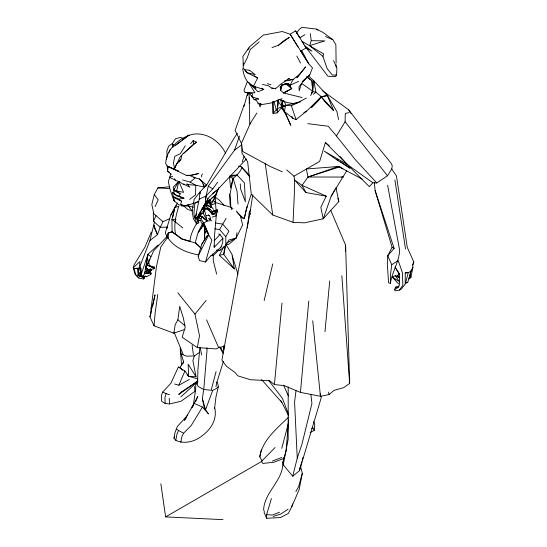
<?xml version="1.0" encoding="UTF-8"?>
<svg xmlns="http://www.w3.org/2000/svg" width="547" height="547" viewBox="0 0 547 547"><rect width="100%" height="100%" fill="white"/><g stroke="black" fill="none" stroke-linecap="round" stroke-linejoin="round"><path stroke-width="0.82" d="M262.519 84.429L268.468 85.824L271.763 88.135L275.456 88.785L275.456 88.149M375.112 190.575L394.127 248.393L387.734 255.757L387.331 263.777L388.548 282.778L390.387 283.38L390.476 274.956L391.748 264.714L387.734 255.757L392.096 247.258L375.112 190.575L374.374 182.568M252.817 194.759L249.528 215.607L238.533 269.445L221.897 360.227L226.697 366.463L234.766 372.329L237.979 375.885L250.499 379.727L269.589 380.733L274.416 384.568L284.05 385.58L300.433 392.39L320.446 396.295L329.157 394.531L333.916 390.435L343.742 387.625L349.629 383.447L349.697 378.168M197.74 381.3L195.819 382.585L195.689 389.225L193.187 406.011M197.583 384.021L197.891 369.868L199.867 347.249M322.709 90.857L348.61 109.769L364.993 131.102L390.695 162.698L392.206 165.379L391.919 168.715L387.461 175.792L376.774 182.958L355.304 159.649L336.412 135.943L345.095 121.762L345.28 113.393L349.232 112.614M218.588 233.897L219.997 234.574L222.861 238.342L214.198 247.292L214.451 236.612L216.496 213.098L215.853 215.388M247.572 93.106L247.511 95.629L248.126 93.229M150.931 314.04L151.081 308.645L156.524 266.122L160.804 247.025L166.89 238.273L166.89 235.299M222.861 238.342L222.745 242.273L221.125 247.005L209.788 256.933L205.501 262.04L199.436 260.536L198.164 256.071L201.85 244.106L207.525 235.087M345.437 251.121L345.615 245.152L330.675 210.205M243.312 63.226L243.176 67.835L246.834 72.655L257.644 77.913L253.5 86.207C246.567 83.281 243.47 75.636 242.752 68.635M170.821 174.014L168.332 181.625L170.226 190.062L173.871 200.475L174.363 201.139L172.531 192.612L176.189 195.053L183.983 198.171L178.78 199.129L173.693 196.66M207.785 198.117L207.621 201.959L203.682 205.952M335.961 187.6L338.839 201.508L323.209 218.8L304.378 222.848L293.062 222.335L294.341 194.212L294.464 179.915L293.999 176.182L286.628 169.926M345.437 248.543L345.615 245.152L349.629 383.447L349.26 380.938M282.478 100.484L282.061 107.068L286.184 114.802L290.826 125.345C286.566 116.867 283.654 107.15 276.939 100.217M166.801 235.135L166.671 236.824L153.584 250.929L147.287 265.363L153.235 267.654L153.7 268.83L150.528 269.5M288.577 419.289L286.129 450.954L282.758 462.16C283.9 480.116 263.845 492.355 263.62 510.283M203.846 388.801L207.033 350.203L206.814 347.83M184.886 329.417L173.823 333.178L154.049 325.814L155.17 312.665L157.768 294.491M197.706 201.624L194.855 203.108L193.959 213.056L194.397 217.234L196.742 222.944L196.517 223.846L198.103 223.395L198.78 222.355L197.358 217.234M277.739 106.248L278.136 99.609M300.433 392.39L308.781 301.041M158.083 245.015L147.916 254.321L146.022 267.004L144.593 273.397L143.266 276.214L141.153 276.269L141.523 273.479L140.846 269.001L139.355 267.914L139.943 261.541L133.188 267.825L135.164 274.485L138.924 278.108L143.622 278.97L144.476 277.014L138.083 275.462L137.653 268.413L134.063 268.57L133.188 267.825L134.063 264.994L144.873 247.299L151.307 232.078M274.416 384.568L281.992 302.997M271.435 498.549L266.608 514.713L266.628 518.269L280.481 517.53L288.317 513.442L291.783 506.713L299.113 489.654L302.306 473.326L300.645 466.741M324.966 331.783L329.725 280.946M203.005 207.532L196.626 218.485L195.416 217.46L199.224 199.176L200.031 191.963L206.828 184.736L234.137 138.029L237.343 133.345M251.381 95.499L254.027 99.445L258.471 99.048L252.099 96.805L252.447 93.708L245.07 92.347L243.996 90.337L247.36 81.537M239.511 136.032L234.499 150.234L208.27 186.185L206.137 195.922L205.193 204.113L196.626 218.485M244.03 106.282L247.757 92.518M214.54 408.718L215.969 396.896L218.342 386.661L217.569 382.791L216.127 382.066M225.576 153.181C219.648 141.27 207.026 132.326 193.31 134.172C179.683 137.106 166.404 148.839 165.673 163.423L167.074 166.028L186.322 175.361L190.288 175.703L198.834 173.495L190.11 175.279L186.322 175.361M296.002 390.592L294.58 402.175L297.247 458.133L292.727 476.239L283.243 464.8L288.187 439.138L288.194 386.832M247.285 228.072L249.268 212.277L250.745 209.31M171.293 174.397L167.587 171.204L168.189 166.459M278.191 101.257L277.144 112.901L273.103 113.482L272.727 101.633M264.324 510.877L264.119 512.43L266.628 518.269M150.787 256.564L147.916 254.321L146.022 267.004M173.823 333.178L175.204 324.59L177.898 319.797L179.703 306.279L183.423 318.19L185.18 327.38L182.13 337.232L197.303 347.577L216.236 348.931L218.629 347.666L224.879 346.148M202.404 398.784L205.563 409.799L208.544 413.97L204.592 409.505L202.404 398.784L203.641 389.471L198.308 386.531L195.819 382.585M282.99 100.381L282.061 107.068L277.144 112.901L277.821 111.335M224.94 246.198L223.75 254.328L234.355 268.967L231.949 254.211L226 244.584L223.75 254.328L219.361 255.353L234.355 268.967M225.849 244.7L228.892 244.27L236.167 238.041L236.974 232.742M302.067 97.537L283.476 92.963L280.652 90.303L281.808 84.833L285.678 83.903L290.013 85.25L290.026 86.433M310.087 432.547L314.224 430.4L314.792 424.226L313.588 421.6M275.079 447.508L261.951 460.936L261.774 461.983L262.868 463.432L273.815 462.263L282.847 458.837L284.543 456.964M215.983 386.64L216.564 383.344L223.395 361.423M141.153 276.269L140.107 273.151L140.846 269.001L140.162 265.685L149.96 240.475L154.534 221.829M214.609 407.365C217.556 418.913 211.087 429.422 201.898 435.925C194.944 441.627 184.134 444.492 175.806 440.308L173.987 438.147L175.067 432.294L177.419 426.421L187.751 415.125M175.806 440.308L176.961 434.12L178.568 430.421L176.64 429.272M180.818 442.318L181.905 436.451L183.573 433.251L191.272 425.457L202.411 407.036L194.144 403.371L184.36 420.294L186.411 417.6M197.303 347.577L199.511 335.742L194.958 314.094L177.823 292.741M238.492 166.165L240.906 166.609L241.815 167.403L240.673 170.452L237.029 175.04L233.063 178.336L230.075 194.206L230.813 205.645M138.083 275.462L144.47 277.008L144.353 277.849L144.463 277.008L143.615 278.956L143.868 278.026L138.083 275.462L138.617 272.693L138.206 269.049L137.653 268.413L141.017 268.659M259.702 457.025C262.348 440.212 276.693 428.677 288.31 417.429M281.602 86.098L285.76 83.5L288.112 83.582L290.013 85.25M172.838 217.091L174.814 207.47L177.454 203.101M300.269 466.721L299.455 470.7L292.727 476.239M152.62 306.491L155.02 294.84L149.871 316.734L154.049 325.814M205.33 199.812L206.137 195.922L212.797 188.831L217.59 182.24M146.309 264.037L148.312 262.669L149.201 259.189M412.889 267.606L410.824 277.548L409.053 279.025L411.241 270.211L412.889 267.606L412.725 264.645L413.812 262.027L407.276 247.415L396.431 175.867L391.59 168.859M261.37 449.655L259.873 456.738L261.951 460.936M240.659 216.598L243.436 218.444L244.393 218.034L246.129 209.898L251.059 194.718M302.306 473.326L298.641 486.598L295.872 491.582M288.625 422.441L281.773 448.287M264.167 300.556L272.748 263.934M176.271 205.583L174.814 207.47L171.915 219.518L172.107 231.866L175.642 234.513C173.522 225.029 175.915 215.381 178.773 206.328L174.814 207.47L170.876 214.882L165.29 232.947C170.76 246.259 185.351 252.769 198.8 254.868M244.393 218.034L247.251 206.192M169.618 186.753L157.871 187.922L154.295 194.527L151.82 204.557L153.857 213.754L162.89 221.651L169.433 218.848M179.054 161.933L180.907 159.3L182.096 154.514L196.462 142.172L193.221 140.606L190.602 143.724M229.46 176.948L233.063 178.336L230.602 187.874L229.46 176.948L237.029 175.04L244.413 182.855L245.35 201.74L240.612 188.982L240.27 183.942M410.517 271.613L408.267 272.543L405.477 283.339L407.713 282.498L411.241 270.211M211.34 389.601L216.092 371.461M301.814 461.654L299.455 470.7L321.212 397.778L320.85 396.137M302.245 460.013L302.888 457.545M151.081 308.645L151.697 306.313M291.783 506.713L292.563 503.883M387.632 185.228L399.679 250.458C398.989 262.081 392.137 271.859 390.387 283.38M205.501 262.04L211.867 239.948C206.951 233.562 205.911 225.125 200.824 218.882L198.452 217.754L197.235 218.903M329.273 145.714L325.383 142.569L319.66 161.427L293.999 176.182M199.682 214.164L198.807 217.05L199.47 214.889L200.599 213.822M165.167 403.467L161.57 401.211L161.365 395.46L162.65 392.11L166.144 393.621L164.962 397.409L165.167 403.467L169.474 403.932L180.927 401.313L194.807 391.399L194.636 386.435M412.828 265.131L413.812 262.027M199.73 352.268L194.383 355.919L192.886 360.603L196.011 376.746L188.681 376.309L187.129 374.736M195.416 217.46L196.742 213.398M333.581 60.628L336.911 68.006L336.555 75.281L332.193 74.925L327.147 68.642L322.908 56.334L309.623 45.647L311.25 40.663L310.272 33.688M147.916 254.321L141.523 273.479M242.218 161.905L244.126 156.237M297.247 458.133L301.91 444.328L311.927 403.536L310.874 394.271M322.908 56.334L323.735 53.934L301.951 41.298M182.794 364.056L183.614 361.724L181.078 353.93L180.257 348.09L181.583 365.505M160.23 226.923L157.515 234.69L149.96 240.475M178.78 199.129L181.618 201.303L180.613 204.168L184.77 205.768L191.792 203.969L194.035 202.759M244.229 104.593L235.128 130.425L241.384 143.328L250.382 123.26M333.636 191.963L331.208 196.106L323.209 218.8L320.829 207.258L326.244 196.161L302.04 185.351L294.464 179.915L305.944 192.53L326.244 196.161M249.528 215.607L250.382 213.207M211.19 207.573L210.684 205.228L215.299 197.282L218.766 187.642M261.117 103.855L260.016 106.918L258.649 102.911M205.563 409.799L212.708 390.394L216.236 388.623L218.342 386.661M405.293 273.185L408.267 272.543L405.286 272.556L405.204 284.119L401.177 289.192L399.433 290.054L395.03 290.867L394.572 289.664L395.502 287.189L399.084 286.225M309.732 74.932L302.293 81.688L309.732 74.932L312.481 67.903L308.727 63.753L290.156 34.242L282.3 31.535L263.333 35.083L249.432 46.898L242.923 56.368L243.34 65.722L247.237 57.832L250.218 49.551L259.237 41.839M168.886 152.483L169.973 149.748M140.107 273.151L140.982 270.936M195.71 401.532L197.782 396.452L191.71 407.871L194.144 403.371M174.534 383.98L178.855 385.204L184.92 370.975L178.322 367.071L170.876 383.269L162.65 392.11M210.294 199.6L208.94 202.718L206.404 204.434M173.987 438.147L174.65 436.622M310.669 95.561L312.624 91.13L311.961 80.792L307.298 77.161M211.833 220.687L207.163 220.961L202.219 216.974L200.291 216.38L199.47 214.889L203.149 213.193L204.537 210.089L206.821 208.503M155.15 206.616L158.158 199.874L154.295 194.527M211.409 207.47L209.932 203.327L213.426 200.264L217.809 189.412L246.437 158.91M153.283 212.462L153.454 221.275L160.319 227.32L162.89 221.651M153.454 221.275L156.039 215.6M394.572 289.664L398.154 287.387L399.549 284.385L399.344 274.491L398.893 272.85M198.164 256.071L208.728 234.793L203.73 223.128L207.163 220.961L204.537 210.089L201.87 209.303M226.513 243.162L236.167 238.041L242.636 224.892L240.42 216.079L236.407 210.944M202.534 223.47L198.199 232.263L195.669 241.022L195.669 243.299L201.207 248.495M219.361 255.353L223.819 246.663M311.551 93.81L312.727 91.595L313.91 80.901L308.351 75.787M334.026 191.231L334.798 189.782M149.871 316.734L150.562 315.455M346.791 170.678L331.208 196.106M178.91 196.113L180.271 193.761L176.626 190.985L173.871 189.652L173.125 187.238L178.835 181.399L183.108 184.202L184.797 184.339M196.872 223.169C193.481 228.721 190.247 235.053 190.014 241.583M216.489 250.047L219.675 250.54L220.455 249.193M204.687 240.475L204.653 233.357L206.622 229.972M219.675 250.54L225.843 245.357L225.802 236.653L228.94 231.244L222.732 224.12L215.566 223.005M225.843 245.357L228.981 239.948L236.167 238.041M214.807 228.79L219.586 229.535L226.061 218.424M202.875 207.19L206.253 206.759L207.149 205.248L211.949 207.422L213.467 209.31M196.742 222.944L198.089 220.667L196.961 217.145M204.64 205.87L206.725 204.653L209.46 200.086M185.31 145.741L180.312 153.652L174.828 156.346L173.488 162.746L174.411 168.503L175.806 166.534M178.322 367.071L179.97 367.461L183.614 361.724M256.878 113.01L249.788 124.155L249.111 94.939L248.57 92.675M201.85 244.106L205.385 238.642M206.267 237.275L207.149 235.914M204.817 203.778L209.364 196.776L217.809 189.412L212.482 193.645M167.108 157.365L166.876 150.849L168.654 146.063L172.38 143.512L175.553 138.699L180.469 137.447L183.525 138.658M280.187 87.281L281.808 84.833L280.652 90.303L280.187 87.281L281.582 86.337M212.838 211.21L217.432 209.898L217.768 211.532L216.393 213.542L213.603 214.212L212.427 212.161M170.876 214.882L173.249 211.443M203.416 224.879L198.424 232.147L203.498 225.056M144.374 273.486L149.919 273.008L150.446 272.256L151.519 273.486L150.719 274.485L146.5 276.796L142.671 275.784M206.055 204.804L208.906 200.776M145.187 269.384L146.097 268.112L145.823 265.938M399.433 290.054L402.859 285.26L402.428 272.782L398.195 260.516L391.748 264.714M202.568 173.946L201.576 175.327L201.699 176.948M342.962 168.565L338.306 166.479L308.016 177.009L302.04 185.351L305.944 192.53M288.112 83.582L291.729 88.593L283.476 92.963L286.594 91.513L287.387 90.412M200.824 218.882L202.219 216.974L199.47 214.889L200.291 216.38L197.419 218.561M304.946 34.652L299.804 37.846L296.672 32.772L299.134 29.497L301.978 27.35L316.569 29.114L322.942 32.423L332.802 39.644L335.872 44.669L336.118 63.062M247.777 49.88L249.261 47.931M300.132 73.859L305.616 66.884L296.857 77.749L300.132 73.859L293.178 79.37L290.067 85.243L298.594 81.38M305.616 78.378L299.031 86.686L299.188 90.823L301.582 83.404L312.624 91.13L311.564 92.409M194.958 314.094L206.116 300.433M180.907 159.3L176.537 164.223L174.411 168.503L180.366 156.551L181.577 155.416M376.774 182.958L372.842 182.807L369.287 186.63L325.383 142.569M214.185 240.762L219.997 234.574M174.814 207.47L175.854 206.445M300.303 101.865L285.343 105.414L284.549 111.636L293.158 118.535L296.057 119.554L306.682 111.109L321.342 96.662L327.393 95.554L336.931 111.704L338.572 119.492M218.691 250.259L213.275 255.572L210.827 255.654M201.727 212.756L204.537 210.089M213.603 214.212L217.432 209.898L212.804 211.251M183.389 153.714L193.665 144.052L196.462 142.172M180.77 396.951L197.529 381.758M275.456 88.785L280.741 84.129L289.349 78.447L287.223 79.37M278.45 45.319L283.257 41.141L289.26 37.394L278.45 45.319L272.037 47.555M182.616 179.895L190.178 182.158L195.129 177.905L199.382 178.931L206.301 184.804L205.925 185.973L204.318 187.033L195.771 185.235L186.486 184.476M153.7 268.83L154.657 268.016L154.213 267.107L146.193 264.782M204.653 233.357L207.122 231.278M144.237 273.493L148.593 272.864L151.362 270.088L150.582 268.734L146.637 271.339L145.003 271.64M313.315 94.269L315.913 92.231L313.91 80.901L327.393 95.554L333.567 110.535L324.692 101.482L321.246 96.764L318.149 100.942L311.558 107.479L321.342 96.662L315.913 92.231L312.727 91.595L311.961 80.792L306.361 76.621M189.583 199.45L195.58 194.841L195.771 185.235L190.178 182.158M234.499 150.234L241.972 144.593M181.043 141.112L175.006 145.659L189.091 135.054L182.383 140.107M211.176 198.445L215.792 194.978L207.621 201.959L205.248 201.693M198.452 217.754L200.291 216.38L203.04 216.988L203.935 218.93M149.29 271.551L151.362 270.088L145.755 273.363L144.558 272.645M172.394 231.675L167.902 233.227L167.902 238.232L168.196 233.029L172.387 231.668L172.107 231.866L181.727 239.073L195.956 243.1L200.886 247.723M284.365 84.443L285.76 83.5L289.281 85.086M288.078 509.168L280.912 513.982L273.254 516.443M311.619 428.445L312.925 427.576L314.224 430.4M138.206 269.049L139.369 268.283L140.682 272.194M296.871 33.032L295.53 30.899L290.156 34.242L298.163 47.206M336.029 74.05L336.555 75.281L335.455 76.689L327.885 76.224L304.713 45.729L311.961 51.186L306.088 47.917L300.631 51.103M160.852 483.767L165.625 516.894L261.425 461.579M286.594 91.513L291.729 88.593L285.678 83.903M153.112 268.406L154.651 268.016L154.213 267.1L153.235 267.654L149.529 265.815L148.688 261.63M306.341 98.057L297.144 103.048M303.831 112.675L306.682 111.109M178.855 385.204L189.351 379.488M197.467 220.126L200.366 220.277L202.281 223.901L203.73 223.128M148.832 270.232L146.637 271.339L146.097 268.112L148.948 269.835M399.488 277.541L395.324 275.62L392.274 277.131L398.572 283.886M273.076 101.667L273.103 113.482L277.247 108.703L285.343 105.414L291.366 105.756L298.683 102.296L292.351 104.115M199.224 199.176L206.137 195.922M195.306 216.838L194.397 217.234L198.089 220.667L198.78 222.355M243.436 218.451L244.4 218.041L243.436 218.431L236.988 212.263M261.705 88.135L263.798 89.448L257.958 91.773L249.329 83.048M279.544 512.204L272.379 515.042L266.608 514.713M282.122 98.631L270.922 103.041L261.295 104.641L257.753 103.185L256.693 100.689L254.027 99.445M272.379 461.039L281.814 457.504M194.855 203.108L198.582 201.727M210.684 205.228L215.532 203.429L215.299 197.282M220.598 247.189L221.125 247.005M362.599 179.307L338.306 166.479L306.341 168.989L308.016 177.009L340.09 166.78M309.623 45.647L324.85 40.895L311.25 40.663M150.446 272.256L147.198 273.24L150.11 270.526L149.263 269.22M172.647 176.366L169.447 177.317L175.833 180.421L174.466 178.684M212.092 217.118L215.949 215.976M283.64 106.61L282.061 107.068L281.479 105.68M231.053 209.2L233.063 208.708M217.768 211.532L215.983 211.956L212.824 211.573M207.463 209.036L213.891 214.349L210.499 209.474L203.901 207.819L202.301 208.14L204.585 207.928M327.393 95.554L321.246 96.764L333.567 110.535M203.416 205.911L207.149 205.248L211.648 207.552M198.246 220.578L200.366 220.277M289.363 79.883L293.178 79.37L287.913 80.628L284.522 80.86M283.756 106.856L282.061 107.068L280.768 99.643M139.355 267.914L134.063 268.57L135.683 274.546L138.924 278.108M248.755 82.467L248.126 82.542L248.755 82.535M202 209.022L206.014 208.592M406.079 282.628L407.713 282.498M230.013 175.437L237.029 175.04M194.383 355.919L186.513 356.172L181.078 353.93M160.319 227.32L167.464 227.135M181.474 206.048L188.476 206.021L193.33 207.197M308.016 177.009L343.201 177.05L341.622 177.043M271.763 88.135L273.24 88.142M283.243 464.8L283.77 464.813M206.397 215.532L209.61 215.614L210.718 219.45L209.173 219.299M165.625 516.894L223.005 519.65M245.07 92.347L254.909 92.846L249.165 83.165M157.871 187.922L169.652 188.592M395.502 287.189L398.154 287.387M203.641 389.471L212.708 390.394M307.797 123.663L328.241 126.234L336.412 135.943M295.113 103.704L287.066 102.59L279.312 99.369M184.77 205.768L178.773 204.831L173.871 200.475L173.515 198.076M175.84 180.674L178.835 181.399L183.614 192.325L176.626 190.985L178.835 181.399L173.871 189.652L173.925 193.693M191.929 210.588L188.086 209.665L183.915 206.178M184.92 370.975L188.681 376.309L197.583 378.825M183.983 198.171L176.818 196.017L172.531 192.612M189.761 241.22L182.007 238.875L174.951 233.59M231.99 207.634L215.915 202.67L215.06 201.303M253.5 86.207L263.798 89.448M267.421 83.684L270.984 84.833M166.144 393.621L169.502 394.749M281.691 104.573L285.671 105.974M282.375 171.833L270.929 166.794L242.813 151.546L241.48 143.546L241.965 153.208L247.654 161.864L251.305 194.247L272.762 215.005L293.062 222.335M178.705 171.211L167.074 166.028L174.937 169.666M176.469 170.267L178.773 171.177M372.842 182.807L347.42 164.585L324.357 151.225L336.289 159.45L338.47 160.353M325.486 36.54L332.802 39.644M149.529 265.815L154.651 268.016L154.213 267.107M173.905 190.677L180.271 193.761M181.618 201.303L173.666 197.44M190.288 175.703L195.129 177.905L193.809 177.023M203.901 207.819L209.262 210.253L210.014 211.586M208.448 218.356L210.718 219.45M183.375 184.072L189.768 187.177L187.019 183.703M399.789 277.527L396.931 276.078L399.413 274.088L396.931 276.078L398.647 277.726M392.096 247.258L394.127 248.393M178.568 430.421L183.573 433.251M281.589 104.696L284.378 106.316M281.199 106.296L282.587 107.103M208.27 186.185L212.797 188.831M167.587 171.204L169.331 172.223M210.39 212.455L211.792 213.303L212.694 214.656M254.116 75.746L257.644 77.913M257.104 98.186L258.471 99.048M208.284 214.773L209.61 215.614M336.289 159.45L349.991 168.175L340.501 161.727M206.253 206.759L210.499 209.474M145.153 275.914L146.5 276.796M215.34 197.248L219.299 200.161L224.461 205.672M394.975 279.114L392.274 277.131L399.194 281.5L395.324 275.62M187.197 204.961L189.802 207.019M316.569 29.114L317.903 30.147M199.47 214.889L207.163 220.961L203.149 213.193M174.965 221.603L182.821 227.942M251.777 85.079L255.955 88.47L254.84 86.467M177.898 319.797L184.879 325.67M240.906 166.609L247.921 173.488L249.774 176.941M138.617 272.693L142.596 276.652M179.97 367.461L182.773 370.312M199.382 178.931L202.048 181.802L204.318 187.033L203.587 183.908M340.008 156.408L347.42 164.585M261.555 379.584L281.896 402.435L288.679 415.911M202.411 407.036L204.592 409.505M219.586 229.535L225.802 236.653M241.815 167.403L248.817 175.751M260.345 103.472L261.295 104.641M345.095 121.762L387.461 175.792M249.637 93.667L252.099 96.805M268.645 380.384L282.457 398.428L288.522 414.305M202.021 208.181L203.375 210.021M188.476 206.021L192.209 211.094M396.055 268.803L398.476 272.119M145.837 266.765L148.305 270.184M296.672 32.772L296.953 33.182M200.065 212.031L201.453 214.075M281.5 107.848L286.184 114.802M213.426 200.264L215.532 203.429L216.051 210.144M348.61 109.769L351.215 113.728M306.088 47.917L295.53 30.899M300.706 51.062L308.727 63.753L301.657 50.447M172.845 147.437L172.38 143.512L174.042 146.138M196.011 376.746L188.127 364.186L188.681 376.309M202.971 207.751L203.792 209.07M280.597 400.356L281.896 402.435M302.894 42.714L303.722 44.04M138.138 271.551L140.367 275.182M196.517 223.846L193.453 218.862L192.113 211.176L194.171 199.313L200.031 191.963L200.175 193.59M202.281 223.901L208.086 233.419M291.859 116.347L293.158 118.535M188.189 204.38L188.975 205.706M394.968 266.888L399.344 274.491M172.38 143.512L173.912 146.234M219.511 346.853L223.251 353.567M149.919 273.008L150.719 274.485M296.823 56.054L300.549 63.055M283.968 100.88L286.108 105.489M231.846 208.954L230.212 205.412L229.501 194M220.714 347.359L223.162 352.719M283.572 385.211L288.426 396.035M206.568 319.845L218.629 347.666M212.646 254.04L213.275 255.572L213.275 260.775L216.653 274.115M174.185 332.473L183.149 354.292M206.725 204.653L207.327 206.123M210.882 207.094L209.98 204.722L209.973 199.641M282.758 462.16L283.517 464.15M291.366 105.756L296.057 119.554M232.277 255.928L237.993 274.334M233.063 178.336L237.063 191.368L238.027 203.983M337.896 198.37L338.839 201.508M273.944 101.462L276.454 110.446M328.501 392.062L329.157 394.531M224.126 346.313L224.468 347.933M211.792 213.303L212.106 214.848M200.25 347.701L201.652 354.955M394.907 180.018L405.518 249.029M166.917 226.984L167.136 228.475M265.179 163.587L272.762 215.005M223.333 345.745L223.942 349.902M410.592 275.907L410.824 277.548L410.64 276.16M192.1 345.13L193.406 354.873M193.221 140.606L193.665 144.052M166.377 157.741L166.568 159.43M312.713 320.788L320.446 396.295L320.186 393.751M341.848 275.763L349.629 383.447M249.288 97.489L249.712 103.431M204.571 226.321L204.954 233.145M214.137 245.651L214.198 247.292M169.269 398.202L169.474 403.932M167.314 166.343L167.396 169.625M209.857 199.429L209.932 203.327M336.138 64.737L336.173 67.247M204.441 227.087L204.516 240.386M175.785 219.258L175.478 222.02L171.915 219.518L175.785 219.258M181.857 391.693L178.719 394.517L197.952 380.958L181.857 391.693M249.5 70.269L244.769 69.681L246.834 72.655L255.189 74.624L249.5 70.269M157.515 234.69L154.883 229.145L153.871 225.152L157.515 234.69"/></g></svg>
